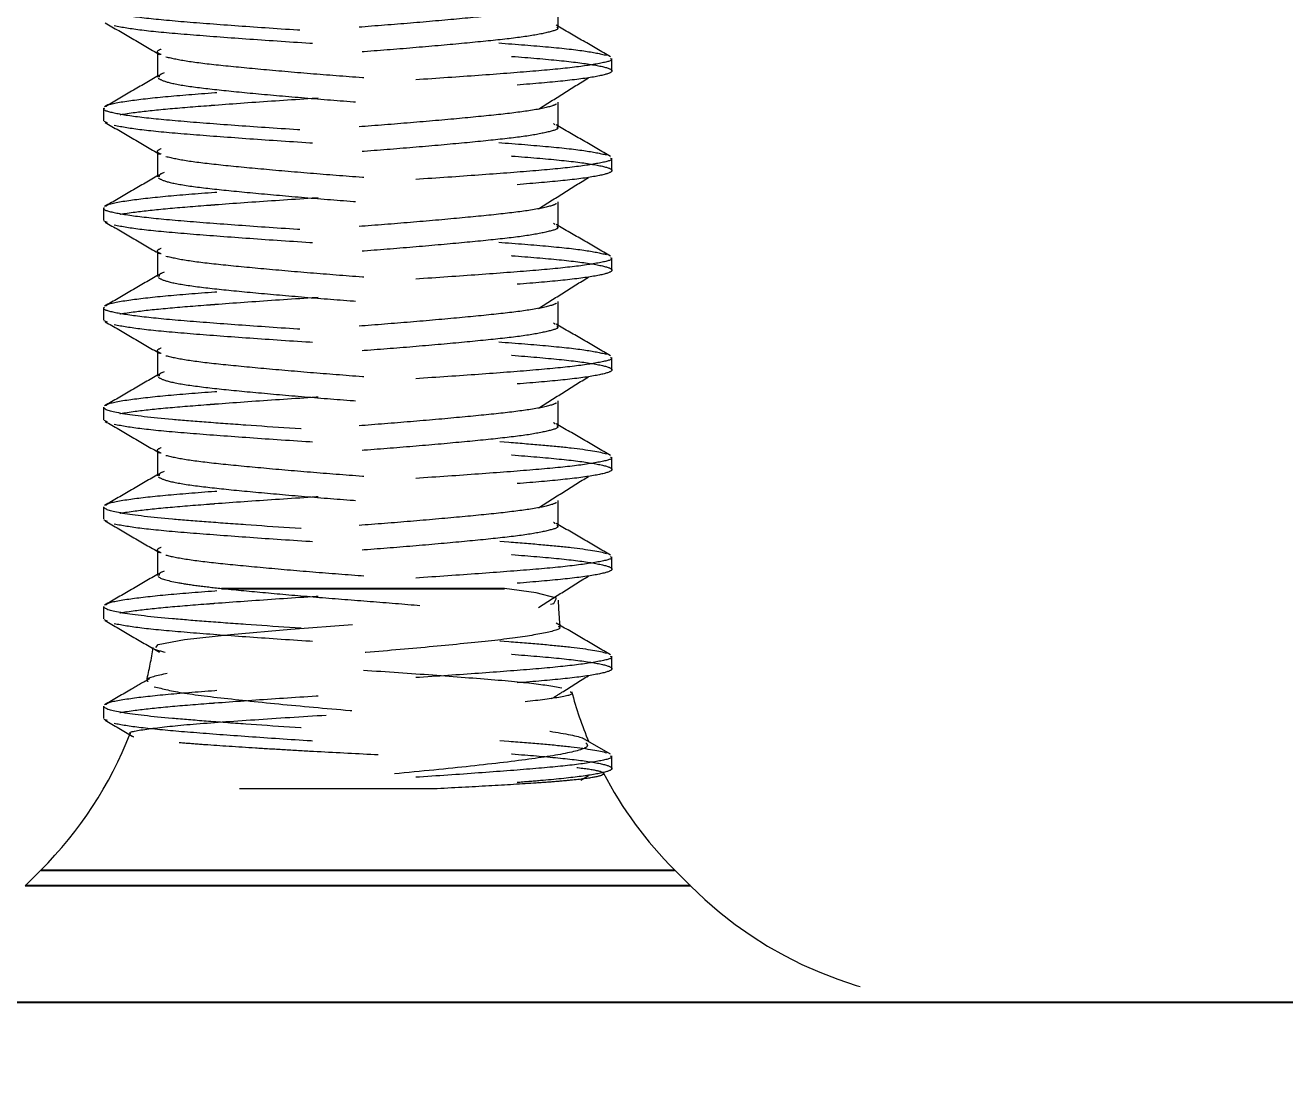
# Model space of a CAD drawing. Header units: inches. Extents: x 0 to 21.9, y 0.1 to 16.9.
# Drawn here: x 3.688 to 4.32, y 2.139 to 2.67 of the extents above; entities that cross this region are included whole.
import ezdxf

# ---------------------------------------------------------------- set-up
doc = ezdxf.new("R2010")
doc.units = ezdxf.units.IN
doc.header["$MEASUREMENT"] = 0
doc.linetypes.add('HIDDEN', pattern=[0.075, 0.05, -0.025])
doc.layers.add('OBJECT', color=7, linetype='Continuous', lineweight=25)
doc.styles.add('SLDTEXTSTYLE0', font='TXT', dxfattribs={"width": 0.75})
doc.dimstyles.new('SLDDIMSTYLE1', dxfattribs={"dimtxt": 0.137795, "dimasz": 0.13, "dimexe": 0, "dimexo": 0.0625, "dimgap": 0.034449, "dimtad": 1, "dimdec": 3, "dimrnd": 1e-09, "dimzin": 12, "dimdsep": 46, "dimtxsty": 'SLDTEXTSTYLE0', "dimsah": 1, "dimcen": 0.09, "dimadec": 0, "dimazin": 3, "dimtfac": 1, "dimtdec": 3, "dimtofl": 0, "dimtmove": 0, "dimatfit": 3, "dimfxl": 1, "dimfrac": 2, "dimtolj": 1, "dimtzin": 12, "dimarcsym": 0})

# ---------------------------------------------------------------- blocks, each defined once
blk = doc.blocks.new('_D_23')
at = {"color": 7, "linetype": 'Continuous', "lineweight": 0}
for p, q in [((3.04296, 2.62944), (3.04296, 0.84563)), ((6.97997, 2.33259), (6.97997, 0.84563)), ((6.97997, 0.97063), (3.04296, 0.97063))]:
    blk.add_line(p, q, dxfattribs=at)
at = {"color": 7, "linetype": 'Continuous', "lineweight": 18}
for points in [[(3.04296, 0.97063), (3.17296, 0.95063), (3.17296, 0.99063)], [(6.97997, 0.97063), (6.84997, 0.99063), (6.84997, 0.95063)]]:
    blk.add_solid(points, dxfattribs=at)
at = {"color": 7, "linetype": 'Continuous', "lineweight": 18, "insert": (4.47493, 1.14826), "char_height": 0.137795, "attachment_point": 1, "style": 'SLDTEXTSTYLE0'}
blk.add_mtext('3.937', dxfattribs=at)

msp = doc.modelspace()

# ---------------------------------------------------------------- linework, layer by layer
at = {"color": 7, "linetype": 'HIDDEN', "lineweight": 18}
for p, q in [((3.95547, 2.66882), (3.95547, 2.68132)), ((3.75447, 2.65632), (3.75447, 2.64382)), ((3.95547, 2.61882), (3.95547, 2.63132)), ((3.72745, 2.62174), (3.72913, 2.62108)), ((3.75447, 2.60632), (3.75447, 2.59382)), ((3.95547, 2.56882), (3.95547, 2.58132)), ((3.72745, 2.57174), (3.72913, 2.57108)), ((3.75447, 2.55632), (3.75447, 2.54382)), ((3.95547, 2.51882), (3.95547, 2.53132)), ((3.72745, 2.52174), (3.72913, 2.52108)), ((3.75447, 2.50632), (3.75447, 2.49382)), ((3.95547, 2.46882), (3.95547, 2.48132)), ((3.72745, 2.47174), (3.72913, 2.47108)), ((3.75447, 2.45632), (3.75447, 2.44382)), ((3.95547, 2.41882), (3.95547, 2.43132)), ((3.72745, 2.42174), (3.72913, 2.42108)), ((3.75447, 2.40632), (3.75447, 2.39382)), ((3.72745, 2.37174), (3.72913, 2.37108)), ((3.72745, 2.32174), (3.72913, 2.32108)), ((3.98179, 2.30402), (3.96931, 2.31127)), ((3.96685, 2.29106), (3.97069, 2.29347)), ((3.69589, 2.24587), (3.68805, 2.23802)), ((4.02189, 2.23802), (4.01405, 2.24587))]:
    msp.add_line(p, q, dxfattribs=at)
at = {"color": 7, "linetype": 'HIDDEN', "lineweight": 18, "flags": 128}
msp.add_lwpolyline([(3.75364, 2.3576), (3.7548, 2.35913), (3.76806, 2.36169), (3.79114, 2.36417), (3.82137, 2.36675), (3.85523, 2.3693), (3.88898, 2.37188), (3.91861, 2.37451), (3.94096, 2.37707), (3.95343, 2.37976), (3.95467, 2.38236), (3.94456, 2.38508), (3.92858, 2.38729), (3.92858, 2.38729)], dxfattribs=at)
at = {"color": 7, "linetype": 'HIDDEN', "lineweight": 18}
for centre, start, end in [((4.15547, 2.38729), 181.70872, 185.47467), ((3.55447, 2.38729), 346.59725, 351.45185), ((4.15547, 2.38729), 194.97975, 202.65453), ((3.55447, 2.38729), 315, 338.62673), ((4.15547, 2.38729), 207.52105, 225), ((4.16332, 2.37944), 225, 270)]:
    msp.add_arc(centre, 0.2, start, end, dxfattribs=at)
for points, knots in [([(3.75865, 2.70403), (3.76187, 2.7033), (3.76824, 2.70185), (3.7856, 2.69982), (3.80727, 2.69774), (3.83238, 2.69554), (3.85903, 2.69352), (3.88541, 2.69143), (3.90967, 2.68923), (3.93013, 2.68722), (3.94541, 2.68512), (3.9544, 2.68293), (3.95628, 2.68112), (3.95269, 2.67918), (3.9433, 2.67712), (3.92638, 2.67502), (3.90503, 2.67296), (3.8802, 2.67076), (3.85362, 2.66872), (3.82713, 2.66665), (3.80258, 2.66445), (3.78168, 2.66242), (3.76573, 2.66035), (3.75641, 2.65814), (3.75317, 2.65652), (3.75553, 2.65554), (3.75623, 2.65525)], [0, 0, 0, 0, 0.043566, 0.086232, 0.129238, 0.1728, 0.215438, 0.258477, 0.302032, 0.344645, 0.387716, 0.431264, 0.473854, 0.504269, 0.551753, 0.594547, 0.637414, 0.680989, 0.723748, 0.766651, 0.810224, 0.85295, 0.895888, 0.939459, 0.982153, 1, 1, 1, 1]), ([(3.72768, 2.67819), (3.72759, 2.67813), (3.72665, 2.67738), (3.73172, 2.67591), (3.74516, 2.67372), (3.76684, 2.6717), (3.79444, 2.66961), (3.8263, 2.66741), (3.86013, 2.6654), (3.8936, 2.66331), (3.92442, 2.66111), (3.95026, 2.6591), (3.97016, 2.65699), (3.97655, 2.65555), (3.97976, 2.65482)], [0, 0, 0, 0, 0.00892, 0.098728, 0.18977, 0.278939, 0.368816, 0.459848, 0.54896, 0.638905, 0.729925, 0.818984, 0.908995, 1, 1, 1, 1]), ([(3.73272, 2.66966), (3.7368, 2.66892), (3.74488, 2.66747), (3.76692, 2.66545), (3.79442, 2.66336), (3.8263, 2.66116), (3.86012, 2.65915), (3.89361, 2.65705), (3.9244, 2.65486), (3.95037, 2.65285), (3.96977, 2.65075), (3.98117, 2.64856), (3.98383, 2.64655), (3.9776, 2.64444), (3.96283, 2.64225), (3.94059, 2.64025), (3.91244, 2.63814), (3.88028, 2.63595), (3.84638, 2.63395), (3.81308, 2.63183), (3.79161, 2.6303), (3.77373, 2.62893), (3.7587, 2.62775), (3.74131, 2.62586), (3.72946, 2.62385), (3.72833, 2.62256), (3.72781, 2.62195)], [0, 0, 0, 0, 0.044551, 0.088184, 0.132165, 0.176711, 0.220317, 0.264331, 0.30887, 0.35245, 0.396496, 0.441029, 0.484585, 0.528663, 0.573187, 0.616722, 0.660829, 0.705344, 0.748859, 0.792996, 0.837501, 0.842034, 0.878877, 0.916233, 0.960788, 1, 1, 1, 1]), ([(3.72816, 2.6711), (3.73271, 2.66846), (3.7418, 2.66318), (3.75088, 2.65789), (3.75542, 2.65525)], [0, 0, 0, 0, 0.500187, 1, 1, 1, 1]), ([(3.95493, 2.66882), (3.9551, 2.66869), (3.95613, 2.66787), (3.9512, 2.66632), (3.94005, 2.66413), (3.92239, 2.66212), (3.90025, 2.66001), (3.87491, 2.65782), (3.8482, 2.65582), (3.82195, 2.65371), (3.79803, 2.65152), (3.77797, 2.64952), (3.76348, 2.6474), (3.75532, 2.64543), (3.75523, 2.64429), (3.75519, 2.64382)], [0, 0, 0, 0, 0.016586, 0.100677, 0.185626, 0.268677, 0.352827, 0.437758, 0.520771, 0.604977, 0.689889, 0.772867, 0.857127, 0.942018, 1, 1, 1, 1]), ([(3.98179, 2.65402), (3.97724, 2.65666), (3.96815, 2.66195), (3.95906, 2.66724), (3.95452, 2.66988)], [0, 0, 0, 0, 0.5004585, 1, 1, 1, 1]), ([(3.98184, 2.6532), (3.98206, 2.65306), (3.98337, 2.65224), (3.97712, 2.65069), (3.96295, 2.6485), (3.94055, 2.6465), (3.91245, 2.64439), (3.88028, 2.6422), (3.84638, 2.6402), (3.81306, 2.63808), (3.78269, 2.63589), (3.75722, 2.6339), (3.73844, 2.63173), (3.72931, 2.62999), (3.72859, 2.62906), (3.72844, 2.62887)], [0, 0, 0, 0, 0.017105, 0.103623, 0.191019, 0.276472, 0.36305, 0.450427, 0.535841, 0.622476, 0.709834, 0.795213, 0.881904, 0.975879, 1, 1, 1, 1]), ([(3.75865, 2.65403), (3.76187, 2.6533), (3.76824, 2.65185), (3.7856, 2.64982), (3.80727, 2.64774), (3.83238, 2.64554), (3.85903, 2.64352), (3.88541, 2.64143), (3.90967, 2.63923), (3.93013, 2.63722), (3.94541, 2.63512), (3.9544, 2.63293), (3.95628, 2.63112), (3.95269, 2.62918), (3.9433, 2.62712), (3.92638, 2.62502), (3.90503, 2.62296), (3.8802, 2.62076), (3.85362, 2.61872), (3.82713, 2.61665), (3.80258, 2.61445), (3.78168, 2.61242), (3.76573, 2.61035), (3.75641, 2.60814), (3.75317, 2.60652), (3.75553, 2.60554), (3.75623, 2.60525)], [0, 0, 0, 0, 0.043566, 0.086232, 0.129238, 0.1728, 0.215438, 0.258477, 0.302032, 0.344646, 0.387716, 0.431265, 0.473854, 0.504269, 0.551754, 0.594547, 0.637414, 0.680989, 0.723748, 0.766651, 0.810224, 0.85295, 0.895889, 0.939459, 0.982154, 1, 1, 1, 1]), ([(3.98254, 2.64694), (3.98254, 2.64799), (3.98254, 2.65007), (3.98254, 2.65215), (3.98254, 2.65319)], [0, 0, 0, 0, 0.50029, 1, 1, 1, 1]), ([(3.75504, 2.64463), (3.75052, 2.642), (3.74148, 2.63675), (3.73243, 2.63149), (3.7279, 2.62886)], [0, 0, 0, 0, 0.4997739, 1, 1, 1, 1]), ([(3.75478, 2.64321), (3.75616, 2.64251), (3.75892, 2.6411), (3.77161, 2.63891), (3.78955, 2.63692), (3.81215, 2.63479), (3.83769, 2.63261), (3.86047, 2.63092), (3.88486, 2.62896), (3.908, 2.6269), (3.93021, 2.62472), (3.94508, 2.62263), (3.95312, 2.62095), (3.95372, 2.62007), (3.95385, 2.61989)], [0, 0, 0, 0, 0.090525, 0.181645, 0.270675, 0.361255, 0.452348, 0.541353, 0.591574, 0.704687, 0.793952, 0.884175, 0.975399, 1, 1, 1, 1]), ([(3.94566, 2.62776), (3.94982, 2.63038), (3.95815, 2.63562), (3.96651, 2.64086), (3.97069, 2.64347)], [0, 0, 0, 0, 0.500027, 1, 1, 1, 1]), ([(3.72768, 2.62819), (3.72759, 2.62813), (3.72665, 2.62738), (3.73172, 2.62591), (3.74516, 2.62372), (3.76684, 2.6217), (3.79444, 2.61961), (3.8263, 2.61741), (3.86013, 2.6154), (3.8936, 2.61331), (3.92442, 2.61111), (3.95026, 2.6091), (3.97016, 2.60699), (3.97655, 2.60555), (3.97976, 2.60482)], [0, 0, 0, 0, 0.008924, 0.098732, 0.189774, 0.278942, 0.368819, 0.45985, 0.548962, 0.638907, 0.729926, 0.818985, 0.908995, 1, 1, 1, 1]), ([(3.72741, 2.62819), (3.72741, 2.62715), (3.72741, 2.62507), (3.72741, 2.62299), (3.72741, 2.62194)], [0, 0, 0, 0, 0.4996806, 1, 1, 1, 1]), ([(3.73272, 2.61966), (3.7368, 2.61892), (3.74488, 2.61747), (3.76692, 2.61545), (3.79442, 2.61336), (3.8263, 2.61116), (3.86012, 2.60915), (3.89361, 2.60705), (3.9244, 2.60486), (3.95037, 2.60285), (3.96977, 2.60075), (3.98117, 2.59856), (3.98383, 2.59655), (3.9776, 2.59444), (3.96283, 2.59225), (3.94059, 2.59025), (3.91244, 2.58814), (3.88028, 2.58595), (3.84638, 2.58395), (3.81308, 2.58183), (3.79161, 2.5803), (3.77373, 2.57893), (3.7587, 2.57775), (3.74131, 2.57586), (3.72946, 2.57385), (3.72833, 2.57256), (3.72781, 2.57195)], [0, 0, 0, 0, 0.044551, 0.088184, 0.132165, 0.176711, 0.220317, 0.264331, 0.30887, 0.35245, 0.396496, 0.441029, 0.484585, 0.528663, 0.573187, 0.616722, 0.660829, 0.705344, 0.748859, 0.792996, 0.837501, 0.842034, 0.878877, 0.916233, 0.960788, 1, 1, 1, 1]), ([(3.72816, 2.6211), (3.73271, 2.61846), (3.7418, 2.61318), (3.75088, 2.60789), (3.75542, 2.60525)], [0, 0, 0, 0, 0.5001745, 1, 1, 1, 1]), ([(3.95493, 2.61882), (3.9551, 2.61869), (3.95613, 2.61787), (3.9512, 2.61632), (3.94005, 2.61413), (3.92239, 2.61212), (3.90025, 2.61001), (3.87491, 2.60782), (3.8482, 2.60582), (3.82195, 2.60371), (3.79803, 2.60152), (3.77797, 2.59952), (3.76348, 2.5974), (3.75532, 2.59543), (3.75523, 2.59429), (3.75519, 2.59382)], [0, 0, 0, 0, 0.016586, 0.100677, 0.185626, 0.268677, 0.352827, 0.437758, 0.520771, 0.604977, 0.689889, 0.772867, 0.857127, 0.942018, 1, 1, 1, 1]), ([(3.98179, 2.60402), (3.97724, 2.60666), (3.96815, 2.61195), (3.95906, 2.61724), (3.95452, 2.61988)], [0, 0, 0, 0, 0.500471, 1, 1, 1, 1]), ([(3.98184, 2.6032), (3.98206, 2.60306), (3.98337, 2.60224), (3.97712, 2.60069), (3.96295, 2.5985), (3.94055, 2.5965), (3.91245, 2.59439), (3.88028, 2.5922), (3.84638, 2.5902), (3.81306, 2.58808), (3.78269, 2.58589), (3.75722, 2.5839), (3.73844, 2.58173), (3.72931, 2.57999), (3.72859, 2.57906), (3.72844, 2.57887)], [0, 0, 0, 0, 0.017109, 0.103627, 0.191022, 0.276475, 0.363052, 0.45043, 0.535843, 0.622478, 0.709836, 0.795214, 0.881904, 0.975879, 1, 1, 1, 1]), ([(3.75865, 2.60403), (3.76187, 2.6033), (3.76824, 2.60185), (3.7856, 2.59982), (3.80727, 2.59774), (3.83238, 2.59554), (3.85903, 2.59352), (3.88541, 2.59143), (3.90967, 2.58923), (3.93013, 2.58722), (3.94541, 2.58512), (3.9544, 2.58293), (3.95628, 2.58112), (3.95269, 2.57918), (3.9433, 2.57712), (3.92638, 2.57502), (3.90503, 2.57296), (3.8802, 2.57076), (3.85362, 2.56872), (3.82713, 2.56665), (3.80258, 2.56445), (3.78168, 2.56242), (3.76573, 2.56035), (3.75641, 2.55814), (3.75317, 2.55652), (3.75553, 2.55554), (3.75623, 2.55525)], [0, 0, 0, 0, 0.043566, 0.086232, 0.129238, 0.1728, 0.215438, 0.258477, 0.302033, 0.344646, 0.387716, 0.431265, 0.473854, 0.504269, 0.551754, 0.594547, 0.637414, 0.680989, 0.723748, 0.766651, 0.810225, 0.85295, 0.895889, 0.939459, 0.982154, 1, 1, 1, 1]), ([(3.98254, 2.59694), (3.98254, 2.59799), (3.98254, 2.60007), (3.98254, 2.60215), (3.98254, 2.60319)], [0, 0, 0, 0, 0.500319, 1, 1, 1, 1]), ([(3.75504, 2.59463), (3.75052, 2.592), (3.74148, 2.58675), (3.73243, 2.58149), (3.7279, 2.57886)], [0, 0, 0, 0, 0.499765, 1, 1, 1, 1]), ([(3.75478, 2.59321), (3.75616, 2.59251), (3.75892, 2.5911), (3.77161, 2.58891), (3.78955, 2.58692), (3.81215, 2.58479), (3.83769, 2.58261), (3.86047, 2.58092), (3.88486, 2.57896), (3.908, 2.5769), (3.93021, 2.57472), (3.94508, 2.57263), (3.95312, 2.57095), (3.95372, 2.57007), (3.95385, 2.56989)], [0, 0, 0, 0, 0.0905251, 0.1816455, 0.2706754, 0.361255, 0.4523485, 0.5413532, 0.5915748, 0.7046877, 0.7939526, 0.8841757, 0.9754, 1, 1, 1, 1]), ([(3.94566, 2.57776), (3.94982, 2.58038), (3.95815, 2.58562), (3.96651, 2.59086), (3.97069, 2.59347)], [0, 0, 0, 0, 0.500034, 1, 1, 1, 1]), ([(3.72768, 2.57819), (3.72759, 2.57813), (3.72665, 2.57738), (3.73172, 2.57591), (3.74516, 2.57372), (3.76684, 2.5717), (3.79444, 2.56961), (3.8263, 2.56741), (3.86013, 2.5654), (3.8936, 2.56331), (3.92442, 2.56111), (3.95026, 2.5591), (3.97016, 2.55699), (3.97655, 2.55555), (3.97976, 2.55482)], [0, 0, 0, 0, 0.0089284, 0.0987355, 0.1897769, 0.2789448, 0.3688215, 0.4598526, 0.5489639, 0.6389083, 0.729927, 0.8189856, 0.9089958, 1, 1, 1, 1]), ([(3.72741, 2.57819), (3.72741, 2.57715), (3.72741, 2.57507), (3.72741, 2.57299), (3.72741, 2.57194)], [0, 0, 0, 0, 0.499652, 1, 1, 1, 1]), ([(3.73272, 2.56966), (3.7368, 2.56892), (3.74488, 2.56747), (3.76692, 2.56545), (3.79442, 2.56336), (3.8263, 2.56116), (3.86012, 2.55915), (3.89361, 2.55705), (3.9244, 2.55486), (3.95037, 2.55285), (3.96977, 2.55075), (3.98117, 2.54856), (3.98383, 2.54655), (3.9776, 2.54444), (3.96283, 2.54225), (3.94059, 2.54025), (3.91244, 2.53814), (3.88028, 2.53595), (3.84638, 2.53395), (3.81308, 2.53183), (3.79161, 2.5303), (3.77373, 2.52893), (3.7587, 2.52775), (3.74131, 2.52586), (3.72946, 2.52385), (3.72833, 2.52256), (3.72781, 2.52195)], [0, 0, 0, 0, 0.044551, 0.088184, 0.132165, 0.176711, 0.220317, 0.264331, 0.30887, 0.35245, 0.396496, 0.441029, 0.484585, 0.528663, 0.573187, 0.616722, 0.660829, 0.705344, 0.748859, 0.792996, 0.837501, 0.842034, 0.878877, 0.916233, 0.960788, 1, 1, 1, 1]), ([(3.72816, 2.5711), (3.73271, 2.56846), (3.7418, 2.56318), (3.75088, 2.55789), (3.75542, 2.55525)], [0, 0, 0, 0, 0.500162, 1, 1, 1, 1]), ([(3.95493, 2.56882), (3.9551, 2.56869), (3.95613, 2.56787), (3.9512, 2.56632), (3.94005, 2.56413), (3.92239, 2.56212), (3.90025, 2.56001), (3.87491, 2.55782), (3.8482, 2.55582), (3.82195, 2.55371), (3.79803, 2.55152), (3.77797, 2.54952), (3.76348, 2.5474), (3.75532, 2.54543), (3.75523, 2.54429), (3.75519, 2.54382)], [0, 0, 0, 0, 0.016586, 0.100677, 0.185626, 0.268677, 0.352827, 0.437758, 0.520771, 0.604977, 0.689889, 0.772867, 0.857127, 0.942018, 1, 1, 1, 1]), ([(3.98179, 2.55402), (3.97724, 2.55666), (3.96815, 2.56195), (3.95906, 2.56724), (3.95452, 2.56988)], [0, 0, 0, 0, 0.500484, 1, 1, 1, 1]), ([(3.75865, 2.55403), (3.76187, 2.5533), (3.76824, 2.55185), (3.7856, 2.54982), (3.80727, 2.54774), (3.83238, 2.54554), (3.85903, 2.54352), (3.88541, 2.54143), (3.90967, 2.53923), (3.93013, 2.53722), (3.94541, 2.53512), (3.9544, 2.53293), (3.95628, 2.53112), (3.95269, 2.52918), (3.9433, 2.52712), (3.92638, 2.52502), (3.90503, 2.52296), (3.8802, 2.52076), (3.85362, 2.51872), (3.82713, 2.51665), (3.80258, 2.51445), (3.78168, 2.51242), (3.76573, 2.51035), (3.75641, 2.50814), (3.75317, 2.50652), (3.75553, 2.50554), (3.75623, 2.50525)], [0, 0, 0, 0, 0.043566, 0.086232, 0.129238, 0.1728, 0.215438, 0.258477, 0.302033, 0.344646, 0.387716, 0.431265, 0.473854, 0.50427, 0.551754, 0.594547, 0.637414, 0.68099, 0.723748, 0.766652, 0.810225, 0.852951, 0.895889, 0.93946, 0.982154, 1, 1, 1, 1]), ([(3.98184, 2.5532), (3.98206, 2.55306), (3.98337, 2.55224), (3.97712, 2.55069), (3.96295, 2.5485), (3.94055, 2.5465), (3.91245, 2.54439), (3.88028, 2.5422), (3.84638, 2.5402), (3.81306, 2.53808), (3.78269, 2.53589), (3.75722, 2.5339), (3.73844, 2.53173), (3.72931, 2.52999), (3.72859, 2.52906), (3.72844, 2.52887)], [0, 0, 0, 0, 0.017112, 0.10363, 0.191025, 0.276477, 0.363054, 0.450432, 0.535845, 0.622479, 0.709837, 0.795215, 0.881905, 0.97588, 1, 1, 1, 1]), ([(3.98254, 2.54694), (3.98254, 2.54799), (3.98254, 2.55007), (3.98254, 2.55215), (3.98254, 2.55319)], [0, 0, 0, 0, 0.500348, 1, 1, 1, 1]), ([(3.75504, 2.54463), (3.75052, 2.542), (3.74148, 2.53675), (3.73243, 2.53149), (3.7279, 2.52886)], [0, 0, 0, 0, 0.499756, 1, 1, 1, 1]), ([(3.75478, 2.54321), (3.75616, 2.54251), (3.75892, 2.5411), (3.77161, 2.53891), (3.78955, 2.53692), (3.81215, 2.53479), (3.83769, 2.53261), (3.86047, 2.53092), (3.88486, 2.52896), (3.908, 2.5269), (3.93021, 2.52472), (3.94508, 2.52263), (3.95312, 2.52095), (3.95372, 2.52007), (3.95385, 2.51989)], [0, 0, 0, 0, 0.090525, 0.181646, 0.270676, 0.361255, 0.452349, 0.541354, 0.591575, 0.704688, 0.793953, 0.884176, 0.975401, 1, 1, 1, 1]), ([(3.94566, 2.52776), (3.94982, 2.53038), (3.95815, 2.53562), (3.96651, 2.54086), (3.97069, 2.54347)], [0, 0, 0, 0, 0.500041, 1, 1, 1, 1]), ([(3.72768, 2.52819), (3.72759, 2.52813), (3.72665, 2.52738), (3.73172, 2.52591), (3.74516, 2.52372), (3.76684, 2.5217), (3.79444, 2.51961), (3.8263, 2.51741), (3.86013, 2.5154), (3.8936, 2.51331), (3.92442, 2.51111), (3.95026, 2.5091), (3.97016, 2.50699), (3.97655, 2.50555), (3.97976, 2.50482)], [0, 0, 0, 0, 0.008932, 0.098739, 0.18978, 0.278948, 0.368824, 0.459855, 0.548966, 0.63891, 0.729928, 0.818986, 0.908996, 1, 1, 1, 1]), ([(3.72741, 2.52819), (3.72741, 2.52715), (3.72741, 2.52507), (3.72741, 2.52299), (3.72741, 2.52194)], [0, 0, 0, 0, 0.499623, 1, 1, 1, 1]), ([(3.73272, 2.51966), (3.7368, 2.51892), (3.74488, 2.51747), (3.76692, 2.51545), (3.79442, 2.51336), (3.8263, 2.51116), (3.86012, 2.50915), (3.89361, 2.50705), (3.9244, 2.50486), (3.95037, 2.50285), (3.96977, 2.50075), (3.98117, 2.49856), (3.98383, 2.49655), (3.9776, 2.49444), (3.96283, 2.49225), (3.94059, 2.49025), (3.91244, 2.48814), (3.88028, 2.48595), (3.84638, 2.48395), (3.81308, 2.48183), (3.79161, 2.4803), (3.77373, 2.47893), (3.7587, 2.47775), (3.74131, 2.47586), (3.72946, 2.47385), (3.72833, 2.47256), (3.72781, 2.47195)], [0, 0, 0, 0, 0.044551, 0.088184, 0.132165, 0.176711, 0.220317, 0.264331, 0.30887, 0.35245, 0.396496, 0.441029, 0.484585, 0.528663, 0.573187, 0.616722, 0.660829, 0.705344, 0.748859, 0.792996, 0.837501, 0.842034, 0.878877, 0.916233, 0.960788, 1, 1, 1, 1]), ([(3.72816, 2.5211), (3.73271, 2.51846), (3.7418, 2.51318), (3.75088, 2.50789), (3.75542, 2.50525)], [0, 0, 0, 0, 0.50015, 1, 1, 1, 1]), ([(3.95493, 2.51882), (3.9551, 2.51869), (3.95613, 2.51787), (3.9512, 2.51632), (3.94005, 2.51413), (3.92239, 2.51212), (3.90025, 2.51001), (3.87491, 2.50782), (3.8482, 2.50582), (3.82195, 2.50371), (3.79803, 2.50152), (3.77797, 2.49952), (3.76348, 2.4974), (3.75532, 2.49543), (3.75523, 2.49429), (3.75519, 2.49382)], [0, 0, 0, 0, 0.016586, 0.100677, 0.185626, 0.268677, 0.352827, 0.437758, 0.520771, 0.604977, 0.689889, 0.772867, 0.857127, 0.942018, 1, 1, 1, 1]), ([(3.98179, 2.50402), (3.97724, 2.50666), (3.96815, 2.51195), (3.95906, 2.51724), (3.95452, 2.51988)], [0, 0, 0, 0, 0.500496, 1, 1, 1, 1]), ([(3.75865, 2.50403), (3.76187, 2.5033), (3.76824, 2.50185), (3.7856, 2.49982), (3.80727, 2.49774), (3.83238, 2.49554), (3.85903, 2.49352), (3.88541, 2.49143), (3.90967, 2.48923), (3.93013, 2.48722), (3.94541, 2.48512), (3.9544, 2.48293), (3.95628, 2.48112), (3.95269, 2.47918), (3.9433, 2.47712), (3.92638, 2.47502), (3.90503, 2.47296), (3.8802, 2.47076), (3.85362, 2.46872), (3.82713, 2.46665), (3.80258, 2.46445), (3.78168, 2.46242), (3.76573, 2.46035), (3.75641, 2.45814), (3.75317, 2.45652), (3.75553, 2.45554), (3.75623, 2.45525)], [0, 0, 0, 0, 0.043566, 0.086232, 0.129238, 0.1728, 0.215438, 0.258477, 0.302033, 0.344646, 0.387716, 0.431265, 0.473855, 0.50427, 0.551754, 0.594548, 0.637415, 0.68099, 0.723749, 0.766652, 0.810225, 0.852951, 0.895889, 0.93946, 0.982155, 1, 1, 1, 1]), ([(3.98184, 2.5032), (3.98206, 2.50306), (3.98337, 2.50224), (3.97712, 2.50069), (3.96295, 2.4985), (3.94055, 2.4965), (3.91245, 2.49439), (3.88028, 2.4922), (3.84638, 2.4902), (3.81306, 2.48808), (3.78269, 2.48589), (3.75722, 2.4839), (3.73844, 2.48173), (3.72931, 2.47999), (3.72859, 2.47906), (3.72844, 2.47887)], [0, 0, 0, 0, 0.0171161, 0.1036334, 0.1910281, 0.2764802, 0.3630569, 0.4504339, 0.5358467, 0.622481, 0.7098381, 0.7952155, 0.8819056, 0.9758798, 1, 1, 1, 1]), ([(3.98254, 2.49694), (3.98254, 2.49799), (3.98254, 2.50007), (3.98254, 2.50215), (3.98254, 2.50319)], [0, 0, 0, 0, 0.500377, 1, 1, 1, 1]), ([(3.75504, 2.49463), (3.75052, 2.492), (3.74148, 2.48675), (3.73243, 2.48149), (3.7279, 2.47886)], [0, 0, 0, 0, 0.499747, 1, 1, 1, 1]), ([(3.75478, 2.49321), (3.75616, 2.49251), (3.75892, 2.4911), (3.77161, 2.48891), (3.78955, 2.48692), (3.81215, 2.48479), (3.83769, 2.48261), (3.86047, 2.48092), (3.88486, 2.47896), (3.908, 2.4769), (3.93021, 2.47472), (3.94508, 2.47263), (3.95312, 2.47095), (3.95372, 2.47007), (3.95385, 2.46989)], [0, 0, 0, 0, 0.090525, 0.181646, 0.270676, 0.361256, 0.452349, 0.541354, 0.591576, 0.704689, 0.793954, 0.884177, 0.975401, 1, 1, 1, 1]), ([(3.94566, 2.47776), (3.94982, 2.48038), (3.95815, 2.48562), (3.96651, 2.49086), (3.97069, 2.49347)], [0, 0, 0, 0, 0.500048, 1, 1, 1, 1]), ([(3.72741, 2.47819), (3.72741, 2.47715), (3.72741, 2.47507), (3.72741, 2.47299), (3.72741, 2.47194)], [0, 0, 0, 0, 0.499594, 1, 1, 1, 1]), ([(3.72745, 2.47799), (3.72785, 2.47709), (3.73103, 2.47609), (3.74291, 2.47409), (3.75158, 2.47309), (3.76712, 2.47173), (3.77276, 2.47128), (3.78513, 2.47032), (3.79181, 2.46983), (3.81285, 2.46833), (3.82824, 2.46732), (3.85107, 2.46592), (3.85857, 2.46548), (3.87379, 2.46455), (3.88144, 2.46406), (3.90396, 2.46258), (3.91835, 2.46155), (3.93694, 2.46012), (3.94261, 2.45967), (3.95298, 2.45876), (3.95776, 2.45829), (3.97043, 2.45682), (3.97655, 2.4558), (3.97976, 2.45482)], [0, 0, 0, 0, 0.125, 0.125, 0.25, 0.25, 0.3125, 0.3125, 0.375, 0.375, 0.5, 0.5, 0.5625, 0.5625, 0.625, 0.625, 0.75, 0.75, 0.8125, 0.8125, 0.875, 0.875, 1, 1, 1, 1]), ([(3.73272, 2.46966), (3.7368, 2.46892), (3.74488, 2.46747), (3.76692, 2.46545), (3.79442, 2.46336), (3.8263, 2.46116), (3.86012, 2.45915), (3.89361, 2.45705), (3.9244, 2.45486), (3.95037, 2.45285), (3.96977, 2.45075), (3.98117, 2.44856), (3.98383, 2.44655), (3.9776, 2.44444), (3.96283, 2.44225), (3.94059, 2.44025), (3.91244, 2.43814), (3.88028, 2.43595), (3.84638, 2.43395), (3.81308, 2.43183), (3.79161, 2.4303), (3.77373, 2.42893), (3.7587, 2.42775), (3.74131, 2.42586), (3.72946, 2.42385), (3.72833, 2.42256), (3.72781, 2.42195)], [0, 0, 0, 0, 0.044551, 0.088184, 0.132165, 0.176711, 0.220317, 0.264331, 0.30887, 0.35245, 0.396496, 0.441029, 0.484585, 0.528663, 0.573187, 0.616722, 0.660829, 0.705344, 0.748859, 0.792996, 0.837501, 0.842034, 0.878877, 0.916233, 0.960788, 1, 1, 1, 1]), ([(3.72816, 2.4711), (3.73271, 2.46846), (3.7418, 2.46318), (3.75088, 2.45789), (3.75542, 2.45525)], [0, 0, 0, 0, 0.500138, 1, 1, 1, 1]), ([(3.95493, 2.46882), (3.9551, 2.46869), (3.95613, 2.46787), (3.9512, 2.46632), (3.94005, 2.46413), (3.92239, 2.46212), (3.90025, 2.46001), (3.87491, 2.45782), (3.8482, 2.45582), (3.82195, 2.45371), (3.79803, 2.45152), (3.77797, 2.44952), (3.76348, 2.4474), (3.75532, 2.44543), (3.75523, 2.44429), (3.75519, 2.44382)], [0, 0, 0, 0, 0.016586, 0.100677, 0.185626, 0.268677, 0.352827, 0.437758, 0.520771, 0.604977, 0.689889, 0.772867, 0.857127, 0.942018, 1, 1, 1, 1]), ([(3.98179, 2.45402), (3.97724, 2.45666), (3.96815, 2.46195), (3.95906, 2.46724), (3.95452, 2.46988)], [0, 0, 0, 0, 0.500509, 1, 1, 1, 1]), ([(3.98184, 2.4532), (3.98206, 2.45306), (3.98337, 2.45224), (3.97712, 2.45069), (3.96295, 2.4485), (3.94055, 2.4465), (3.91245, 2.44439), (3.88028, 2.4422), (3.84638, 2.4402), (3.81306, 2.43808), (3.78269, 2.43589), (3.75722, 2.4339), (3.73844, 2.43173), (3.72931, 2.42999), (3.72859, 2.42906), (3.72844, 2.42887)], [0, 0, 0, 0, 0.01712, 0.103637, 0.191031, 0.276483, 0.363059, 0.450436, 0.535849, 0.622483, 0.709839, 0.795216, 0.881906, 0.97588, 1, 1, 1, 1]), ([(3.75865, 2.45403), (3.76187, 2.4533), (3.76824, 2.45185), (3.7856, 2.44982), (3.80727, 2.44774), (3.83238, 2.44554), (3.85903, 2.44352), (3.88541, 2.44143), (3.90967, 2.43923), (3.93013, 2.43722), (3.94541, 2.43512), (3.9544, 2.43293), (3.95628, 2.43112), (3.95269, 2.42918), (3.9433, 2.42712), (3.92638, 2.42502), (3.90503, 2.42296), (3.8802, 2.42076), (3.85362, 2.41872), (3.82713, 2.41665), (3.80258, 2.41445), (3.78168, 2.41242), (3.76573, 2.41035), (3.75641, 2.40814), (3.75317, 2.40652), (3.75553, 2.40554), (3.75623, 2.40525)], [0, 0, 0, 0, 0.043566, 0.086232, 0.129239, 0.1728, 0.215438, 0.258477, 0.302033, 0.344646, 0.387717, 0.431265, 0.473855, 0.50427, 0.551754, 0.594548, 0.637415, 0.68099, 0.723749, 0.766652, 0.810225, 0.852951, 0.89589, 0.93946, 0.982155, 1, 1, 1, 1]), ([(3.98254, 2.44694), (3.98254, 2.44799), (3.98254, 2.45007), (3.98254, 2.45215), (3.98254, 2.45319)], [0, 0, 0, 0, 0.500406, 1, 1, 1, 1]), ([(3.75504, 2.44463), (3.75052, 2.442), (3.74148, 2.43675), (3.73243, 2.43149), (3.7279, 2.42886)], [0, 0, 0, 0, 0.499738, 1, 1, 1, 1]), ([(3.75478, 2.44321), (3.75616, 2.44251), (3.75892, 2.4411), (3.77161, 2.43891), (3.78955, 2.43692), (3.81215, 2.43479), (3.83769, 2.43261), (3.86047, 2.43092), (3.88486, 2.42896), (3.908, 2.4269), (3.93021, 2.42472), (3.94508, 2.42263), (3.95312, 2.42095), (3.95372, 2.42007), (3.95385, 2.41989)], [0, 0, 0, 0, 0.0905253, 0.1816459, 0.2706761, 0.3612559, 0.4523495, 0.5413545, 0.5915762, 0.7046894, 0.7939544, 0.8841777, 0.9754022, 1, 1, 1, 1]), ([(3.94566, 2.42776), (3.94983, 2.43038), (3.95816, 2.43562), (3.96651, 2.44086), (3.97069, 2.44347)], [0, 0, 0, 0, 0.500055, 1, 1, 1, 1]), ([(3.72741, 2.42819), (3.72741, 2.42715), (3.72741, 2.42507), (3.72741, 2.42299), (3.72741, 2.42194)], [0, 0, 0, 0, 0.499565, 1, 1, 1, 1]), ([(3.72745, 2.42799), (3.72785, 2.42709), (3.73103, 2.42609), (3.74291, 2.42409), (3.75158, 2.42309), (3.76712, 2.42173), (3.77276, 2.42128), (3.78513, 2.42032), (3.79181, 2.41983), (3.81285, 2.41833), (3.82824, 2.41732), (3.85107, 2.41592), (3.85857, 2.41548), (3.87379, 2.41455), (3.88144, 2.41406), (3.90396, 2.41258), (3.91835, 2.41155), (3.93694, 2.41012), (3.94261, 2.40967), (3.95298, 2.40876), (3.95776, 2.40829), (3.97043, 2.40682), (3.97655, 2.4058), (3.97976, 2.40482)], [0, 0, 0, 0, 0.125, 0.125, 0.25, 0.25, 0.3125, 0.3125, 0.375, 0.375, 0.5, 0.5, 0.5625, 0.5625, 0.625, 0.625, 0.75, 0.75, 0.8125, 0.8125, 0.875, 0.875, 1, 1, 1, 1]), ([(3.73272, 2.41966), (3.7368, 2.41892), (3.74488, 2.41747), (3.76692, 2.41545), (3.79442, 2.41336), (3.8263, 2.41116), (3.86012, 2.40915), (3.89361, 2.40705), (3.9244, 2.40486), (3.95037, 2.40285), (3.96977, 2.40075), (3.98117, 2.39856), (3.98383, 2.39655), (3.9776, 2.39444), (3.96283, 2.39225), (3.94059, 2.39025), (3.91244, 2.38814), (3.88028, 2.38595), (3.84638, 2.38395), (3.81308, 2.38183), (3.79161, 2.3803), (3.77373, 2.37893), (3.7587, 2.37775), (3.74131, 2.37586), (3.72946, 2.37385), (3.72833, 2.37256), (3.72781, 2.37195)], [0, 0, 0, 0, 0.044551, 0.088184, 0.132165, 0.176711, 0.220317, 0.264331, 0.30887, 0.35245, 0.396496, 0.441029, 0.484585, 0.528663, 0.573187, 0.616722, 0.660829, 0.705344, 0.748859, 0.792996, 0.837501, 0.842034, 0.878877, 0.916233, 0.960788, 1, 1, 1, 1]), ([(3.72816, 2.4211), (3.73271, 2.41846), (3.7418, 2.41318), (3.75088, 2.40789), (3.75542, 2.40525)], [0, 0, 0, 0, 0.500125, 1, 1, 1, 1]), ([(3.95493, 2.41882), (3.9551, 2.41869), (3.95613, 2.41787), (3.9512, 2.41632), (3.94005, 2.41413), (3.92239, 2.41212), (3.90025, 2.41001), (3.87491, 2.40782), (3.8482, 2.40582), (3.82195, 2.40371), (3.79803, 2.40152), (3.77797, 2.39952), (3.76348, 2.3974), (3.75532, 2.39543), (3.75523, 2.39429), (3.75519, 2.39382)], [0, 0, 0, 0, 0.016586, 0.100677, 0.185626, 0.268677, 0.352827, 0.437758, 0.520771, 0.604977, 0.689889, 0.772867, 0.857127, 0.942018, 1, 1, 1, 1]), ([(3.98179, 2.40402), (3.97724, 2.40666), (3.96815, 2.41195), (3.95906, 2.41724), (3.95452, 2.41988)], [0, 0, 0, 0, 0.500522, 1, 1, 1, 1]), ([(3.98184, 2.4032), (3.98206, 2.40306), (3.98337, 2.40224), (3.97712, 2.40069), (3.96295, 2.3985), (3.94055, 2.3965), (3.91245, 2.39439), (3.88028, 2.3922), (3.84638, 2.3902), (3.81306, 2.38808), (3.78269, 2.38589), (3.75722, 2.3839), (3.73844, 2.38173), (3.72931, 2.37999), (3.72859, 2.37906), (3.72844, 2.37887)], [0, 0, 0, 0, 0.017124, 0.10364, 0.191034, 0.276486, 0.363062, 0.450438, 0.53585, 0.622484, 0.709841, 0.795217, 0.881907, 0.97588, 1, 1, 1, 1]), ([(3.75865, 2.40403), (3.76119, 2.40331), (3.7649, 2.40258), (3.77424, 2.40116), (3.77981, 2.40049), (3.79238, 2.39918), (3.79959, 2.39847), (3.81527, 2.39704), (3.82373, 2.3963), (3.84099, 2.39488), (3.8497, 2.39422), (3.86696, 2.3929), (3.87576, 2.3922), (3.89279, 2.39076), (3.901, 2.39003), (3.91599, 2.38861), (3.9227, 2.38794), (3.92858, 2.38729)], [0, 0, 0, 0, 0.125, 0.125, 0.25, 0.25, 0.375, 0.375, 0.5, 0.5, 0.625, 0.625, 0.75, 0.75, 0.875, 0.875, 1, 1, 1, 1]), ([(3.98254, 2.39694), (3.98254, 2.39799), (3.98254, 2.40007), (3.98254, 2.40215), (3.98254, 2.40319)], [0, 0, 0, 0, 0.500435, 1, 1, 1, 1]), ([(3.75504, 2.39463), (3.75052, 2.392), (3.74148, 2.38675), (3.73243, 2.38149), (3.7279, 2.37886)], [0, 0, 0, 0, 0.499729, 1, 1, 1, 1]), ([(3.75478, 2.39321), (3.75575, 2.39226), (3.75907, 2.39123), (3.76732, 2.38969), (3.7706, 2.38919), (3.778, 2.38821), (3.78208, 2.38775), (3.78655, 2.38729)], [0, 0, 0, 0, 0.5, 0.5, 0.75, 0.75, 1, 1, 1, 1]), ([(3.94566, 2.37776), (3.94983, 2.38038), (3.95816, 2.38562), (3.96651, 2.39086), (3.97069, 2.39347)], [0, 0, 0, 0, 0.500062, 1, 1, 1, 1]), ([(3.78655, 2.38729), (3.79285, 2.38663), (3.79976, 2.38596), (3.81475, 2.38457), (3.82284, 2.38386), (3.83932, 2.38248), (3.84794, 2.3818), (3.86497, 2.38049), (3.87339, 2.37981), (3.88999, 2.37839), (3.89783, 2.37769), (3.91263, 2.37628), (3.91956, 2.37557), (3.93173, 2.37425), (3.93714, 2.37356), (3.94599, 2.37213), (3.94947, 2.37142), (3.95198, 2.37069)], [0, 0, 0, 0, 0.125, 0.125, 0.25, 0.25, 0.375, 0.375, 0.5, 0.5, 0.625, 0.625, 0.75, 0.75, 0.875, 0.875, 1, 1, 1, 1]), ([(3.72741, 2.37819), (3.72741, 2.37715), (3.72741, 2.37507), (3.72741, 2.37299), (3.72741, 2.37194)], [0, 0, 0, 0, 0.499536, 1, 1, 1, 1]), ([(3.72745, 2.37799), (3.72785, 2.37709), (3.73103, 2.37609), (3.74291, 2.37409), (3.75158, 2.37309), (3.76712, 2.37173), (3.77276, 2.37128), (3.78513, 2.37032), (3.79181, 2.36983), (3.81285, 2.36833), (3.82824, 2.36732), (3.85107, 2.36592), (3.85857, 2.36548), (3.87379, 2.36455), (3.88144, 2.36406), (3.90396, 2.36258), (3.91835, 2.36155), (3.93694, 2.36012), (3.94261, 2.35967), (3.95298, 2.35876), (3.95776, 2.35829), (3.97043, 2.35682), (3.97655, 2.3558), (3.97976, 2.35482)], [0, 0, 0, 0, 0.125, 0.125, 0.25, 0.25, 0.3125, 0.3125, 0.375, 0.375, 0.5, 0.5, 0.5625, 0.5625, 0.625, 0.625, 0.75, 0.75, 0.8125, 0.8125, 0.875, 0.875, 1, 1, 1, 1]), ([(3.72816, 2.3711), (3.73271, 2.36846), (3.7418, 2.36318), (3.75088, 2.35789), (3.75542, 2.35525)], [0, 0, 0, 0, 0.500113, 1, 1, 1, 1]), ([(3.73272, 2.36966), (3.7368, 2.36892), (3.74488, 2.36747), (3.76692, 2.36545), (3.79442, 2.36336), (3.8263, 2.36116), (3.86012, 2.35915), (3.89361, 2.35705), (3.9244, 2.35486), (3.95037, 2.35285), (3.96977, 2.35075), (3.98117, 2.34856), (3.98383, 2.34655), (3.9776, 2.34444), (3.96283, 2.34225), (3.94059, 2.34025), (3.91244, 2.33814), (3.88028, 2.33595), (3.84638, 2.33395), (3.81308, 2.33183), (3.79161, 2.3303), (3.77373, 2.32893), (3.7587, 2.32775), (3.74131, 2.32586), (3.72946, 2.32385), (3.72833, 2.32256), (3.72781, 2.32195)], [0, 0, 0, 0, 0.044551, 0.088184, 0.132165, 0.176711, 0.220317, 0.264331, 0.30887, 0.35245, 0.396496, 0.441029, 0.484585, 0.528663, 0.573187, 0.616722, 0.660829, 0.705344, 0.748859, 0.792996, 0.837501, 0.842034, 0.878877, 0.916233, 0.960788, 1, 1, 1, 1]), ([(3.95568, 2.36828), (3.95591, 2.36815), (3.95779, 2.36708), (3.95021, 2.365), (3.93285, 2.36206), (3.90537, 2.35925), (3.87231, 2.35614), (3.83684, 2.35335), (3.80321, 2.35018), (3.77481, 2.34727), (3.75628, 2.34414), (3.74786, 2.34193), (3.74945, 2.34077), (3.74963, 2.34063)], [0, 0, 0, 0, 0.014972, 0.12096, 0.227586, 0.334224, 0.441596, 0.549246, 0.657387, 0.766282, 0.875331, 0.985721, 1, 1, 1, 1]), ([(3.98179, 2.35402), (3.97724, 2.35666), (3.96815, 2.36195), (3.95906, 2.36724), (3.95452, 2.36988)], [0, 0, 0, 0, 0.500534, 1, 1, 1, 1]), ([(3.98184, 2.3532), (3.98206, 2.35306), (3.98337, 2.35224), (3.97712, 2.35069), (3.96295, 2.3485), (3.94055, 2.3465), (3.91245, 2.34439), (3.88028, 2.3422), (3.84638, 2.3402), (3.81306, 2.33808), (3.78269, 2.33589), (3.75722, 2.3339), (3.73844, 2.33173), (3.72931, 2.32999), (3.72859, 2.32906), (3.72844, 2.32887)], [0, 0, 0, 0, 0.017127, 0.103644, 0.191037, 0.276489, 0.363064, 0.45044, 0.535852, 0.622486, 0.709842, 0.795218, 0.881907, 0.975881, 1, 1, 1, 1]), ([(3.95734, 2.33728), (3.95255, 2.33809), (3.94298, 2.33971), (3.91566, 2.34196), (3.88247, 2.34449), (3.84628, 2.34679), (3.81145, 2.34929), (3.7821, 2.35173), (3.7606, 2.35413), (3.75562, 2.35581), (3.75316, 2.35663)], [0, 0, 0, 0, 0.1272465, 0.2543222, 0.3805038, 0.5060421, 0.6312353, 0.7553902, 0.879581, 1, 1, 1, 1]), ([(3.98254, 2.34694), (3.98254, 2.34799), (3.98254, 2.35007), (3.98254, 2.35215), (3.98254, 2.35319)], [0, 0, 0, 0, 0.500464, 1, 1, 1, 1]), ([(3.75037, 2.34192), (3.74741, 2.3402), (3.73992, 2.33584), (3.73243, 2.33149), (3.7279, 2.32886)], [0, 0, 0, 0, 0.395891, 1, 1, 1, 1]), ([(3.95224, 2.33189), (3.95421, 2.33314), (3.96035, 2.337), (3.96651, 2.34086), (3.97069, 2.34347)], [0, 0, 0, 0, 0.321589, 1, 1, 1, 1]), ([(3.74102, 2.3143), (3.74093, 2.31434), (3.73911, 2.31511), (3.74783, 2.31663), (3.76732, 2.31893), (3.79788, 2.32106), (3.83421, 2.32346), (3.87251, 2.3256), (3.90816, 2.32801), (3.93766, 2.33023), (3.9561, 2.33259), (3.96402, 2.33428), (3.96186, 2.33517), (3.96159, 2.33528)], [0, 0, 0, 0, 0.006097, 0.118464, 0.228964, 0.339534, 0.448679, 0.55745, 0.665431, 0.772527, 0.879401, 0.984943, 1, 1, 1, 1]), ([(3.75276, 2.33795), (3.75711, 2.33686), (3.76582, 2.33467), (3.7924, 2.33164), (3.82555, 2.32821), (3.86292, 2.32507), (3.89998, 2.32167), (3.93303, 2.31826), (3.9567, 2.31495), (3.96903, 2.31239), (3.96916, 2.31114), (3.96917, 2.31104)], [0, 0, 0, 0, 0.1200173, 0.2404503, 0.3619931, 0.4848721, 0.6081451, 0.7338512, 0.8595054, 0.9881004, 1, 1, 1, 1]), ([(3.72741, 2.32819), (3.72741, 2.32715), (3.72741, 2.32507), (3.72741, 2.32299), (3.72741, 2.32194)], [0, 0, 0, 0, 0.499507, 1, 1, 1, 1]), ([(3.72745, 2.32799), (3.72785, 2.32709), (3.73103, 2.32609), (3.74291, 2.32409), (3.75158, 2.32309), (3.76712, 2.32173), (3.77276, 2.32128), (3.78513, 2.32032), (3.79181, 2.31983), (3.81285, 2.31833), (3.82824, 2.31732), (3.85107, 2.31592), (3.85857, 2.31548), (3.87379, 2.31455), (3.88144, 2.31406), (3.90396, 2.31258), (3.91835, 2.31155), (3.93694, 2.31012), (3.94261, 2.30967), (3.95298, 2.30876), (3.95776, 2.30829), (3.97043, 2.30682), (3.97655, 2.3058), (3.97976, 2.30482)], [0, 0, 0, 0, 0.125, 0.125, 0.25, 0.25, 0.3125, 0.3125, 0.375, 0.375, 0.5, 0.5, 0.5625, 0.5625, 0.625, 0.625, 0.75, 0.75, 0.8125, 0.8125, 0.875, 0.875, 1, 1, 1, 1]), ([(3.72816, 2.3211), (3.73271, 2.31846), (3.73747, 2.3157), (3.74223, 2.31293), (3.74244, 2.3128)], [0, 0, 0, 0, 0.954845, 1, 1, 1, 1]), ([(3.73272, 2.31966), (3.73587, 2.31895), (3.74045, 2.31823), (3.75197, 2.31684), (3.75884, 2.31618), (3.77428, 2.3149), (3.78314, 2.31422), (3.80244, 2.31281), (3.81287, 2.31209), (3.83425, 2.31069), (3.84516, 2.31002), (3.86652, 2.30875), (3.87747, 2.30807), (3.89879, 2.30667), (3.90916, 2.30595), (3.92829, 2.30455), (3.93704, 2.30387), (3.95223, 2.3026), (3.95903, 2.30193), (3.9703, 2.30053), (3.97473, 2.29981), (3.98074, 2.29841), (3.98231, 2.29772), (3.98271, 2.29644), (3.98157, 2.29578), (3.9764, 2.29439), (3.97238, 2.29367), (3.96184, 2.29226), (3.95533, 2.29157), (3.94431, 2.29061), (3.94042, 2.29029), (3.93206, 2.28963), (3.92762, 2.28929), (3.91365, 2.28825), (3.90346, 2.28753), (3.8929, 2.28682)], [0, 0, 0, 0, 0.0625, 0.0625, 0.125, 0.125, 0.1875, 0.1875, 0.25, 0.25, 0.3125, 0.3125, 0.375, 0.375, 0.4375, 0.4375, 0.5, 0.5, 0.5625, 0.5625, 0.625, 0.625, 0.6875, 0.6875, 0.75, 0.75, 0.8125, 0.8125, 0.875, 0.875, 0.90625, 0.90625, 0.9375, 0.9375, 1, 1, 1, 1]), ([(3.8929, 2.28682), (3.90276, 2.28732), (3.91201, 2.28782), (3.92933, 2.2888), (3.93741, 2.2893), (3.94797, 2.28999), (3.95125, 2.29023), (3.95734, 2.29073), (3.96017, 2.29098), (3.96769, 2.29174), (3.97153, 2.29225), (3.97684, 2.29329), (3.97822, 2.2938), (3.97844, 2.29478), (3.97723, 2.29528), (3.97229, 2.29632), (3.96855, 2.29685), (3.95868, 2.29793), (3.95269, 2.29845), (3.94212, 2.29922), (3.93832, 2.29948), (3.93038, 2.29999), (3.92623, 2.30025), (3.91321, 2.30106), (3.90365, 2.30162), (3.88403, 2.30272), (3.87378, 2.30327), (3.85308, 2.30434), (3.84284, 2.30485), (3.82765, 2.30569), (3.82262, 2.30598), (3.81293, 2.30654), (3.80822, 2.30683), (3.79451, 2.30769), (3.78587, 2.30826), (3.77449, 2.30908), (3.77093, 2.30935), (3.76429, 2.3099), (3.7612, 2.31019), (3.75294, 2.31105), (3.74865, 2.31164), (3.74563, 2.31224)], [0, 0, 0, 0, 0.0625, 0.0625, 0.125, 0.125, 0.15625, 0.15625, 0.1875, 0.1875, 0.25, 0.25, 0.3125, 0.3125, 0.375, 0.375, 0.4375, 0.4375, 0.5, 0.5, 0.53125, 0.53125, 0.5625, 0.5625, 0.625, 0.625, 0.6875, 0.6875, 0.75, 0.75, 0.78125, 0.78125, 0.8125, 0.8125, 0.875, 0.875, 0.90625, 0.90625, 0.9375, 0.9375, 1, 1, 1, 1]), ([(3.96948, 2.3098), (3.97, 2.30917), (3.97146, 2.3074), (3.95944, 2.30415), (3.93538, 2.30066), (3.90092, 2.29683), (3.86053, 2.29298), (3.82387, 2.28974), (3.80331, 2.28761), (3.79567, 2.28682)], [0, 0, 0, 0, 0.085601, 0.244194, 0.405399, 0.567469, 0.734419, 0.901328, 1, 1, 1, 1]), ([(3.98184, 2.3032), (3.98206, 2.30306), (3.98337, 2.30224), (3.97712, 2.30069), (3.96295, 2.2985), (3.94055, 2.2965), (3.91245, 2.29439), (3.88027, 2.2922), (3.84642, 2.2902), (3.81768, 2.28838), (3.80159, 2.28724), (3.79567, 2.28682)], [0, 0, 0, 0, 0.025459, 0.154032, 0.283909, 0.410899, 0.53956, 0.669411, 0.796342, 0.925089, 1, 1, 1, 1]), ([(3.98254, 2.29694), (3.98254, 2.29799), (3.98254, 2.30007), (3.98254, 2.30215), (3.98254, 2.30319)], [0, 0, 0, 0, 0.500493, 1, 1, 1, 1]), ([(3.79567, 2.28682), (3.80312, 2.28682), (3.81097, 2.28682), (3.82694, 2.28682), (3.8351, 2.28682), (3.85177, 2.28682), (3.86021, 2.28682), (3.87671, 2.28682), (3.88485, 2.28682), (3.8929, 2.28682)], [0, 0, 0, 0, 0.25, 0.25, 0.5, 0.5, 0.75, 0.75, 1, 1, 1, 1])]:
    msp.add_open_spline(points, degree=3, knots=knots, dxfattribs=at)
at = {"layer": 'OBJECT'}
for p, q in [((3.78655, 2.38729), (3.92858, 2.38729)), ((3.6961, 2.24587), (4.01385, 2.24587)), ((4.02189, 2.23802), (3.68805, 2.23802)), ((10.91698, 2.17944), (3.04296, 2.17944))]:
    msp.add_line(p, q, dxfattribs=at)

# ---------------------------------------------------------------- dimensions: what is measured, and where the dimension line sits
at = {"color": 7, "linetype": 'Continuous', "lineweight": 18}
dim = msp.add_linear_dim(base=(3.04296, 0.97063), p1=(6.97997, 2.38259), p2=(3.04296, 2.67944), dimstyle='SLDDIMSTYLE1', dxfattribs=at)
dim.commit()
dim.dimension.update_dxf_attribs({"geometry": '_D_23', "text_midpoint": (4.70402, 0.97063), "dimtype": 160})

doc.saveas('drawing.dxf')
